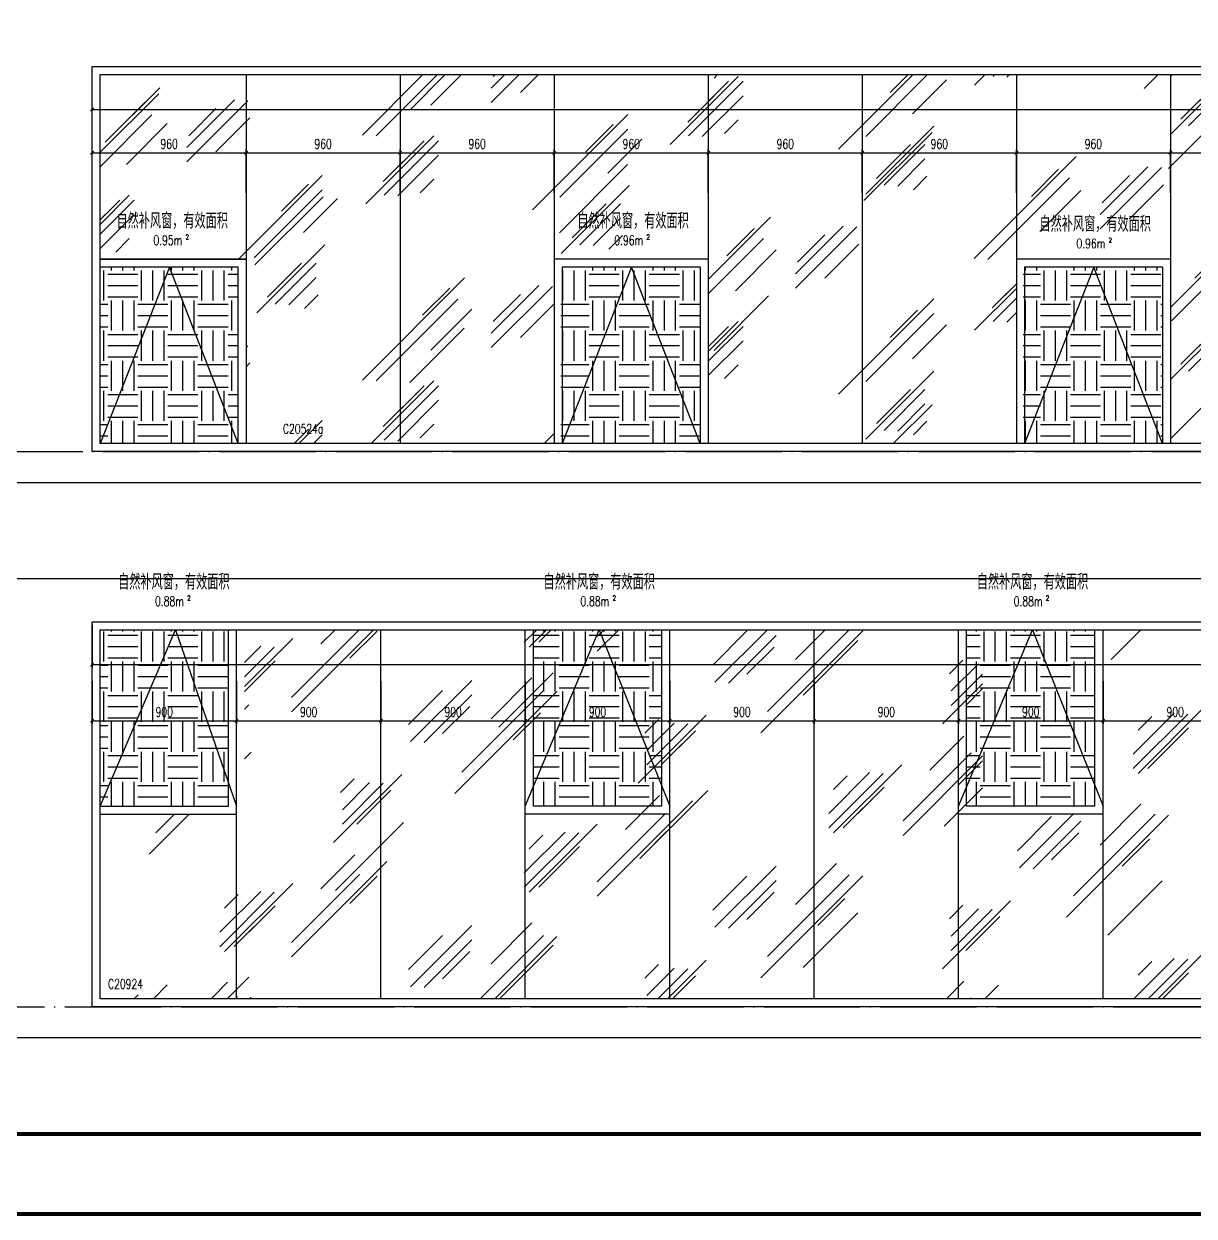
# Model space of a CAD drawing. Extents: x -4210259 to 293730, y -7499 to 868879.
# Drawn here: x -165335 to -158042, y 421208 to 428639 of the extents above; entities that cross this region are included whole.
import ezdxf
from ezdxf.enums import TextEntityAlignment as Align

# ---------------------------------------------------------------- set-up
doc = ezdxf.new("R2010")
doc.units = 0
doc.header["$LTSCALE"] = 1000
doc.header["$MEASUREMENT"] = 0
doc.linetypes.add('DOTE', pattern=[2.42, 2, -0.2, 0.02, -0.2])
doc.layers.get('Defpoints').update_dxf_attribs({"color": 210})
for name, color, linetype in [('0-cxFrame', 155, 'Continuous'), ('A-AXIS-DOTE', 14, 'DOTE'), ('A-CURTAIN', 134, 'Continuous'), ('A-LIN-V', 9, 'Continuous'), ('A-WINDOW', 140, 'Continuous'), ('A-门窗表显示尺寸', 160, 'Continuous'), ('SPACE', 7, 'Continuous'), ('SPACE_HATCH', 8, 'Continuous'), ('参考线', 8, 'Continuous')]:
    doc.layers.add(name, color=color, linetype=linetype)
doc.layers.add('0-cxText', color=131, linetype='Continuous', lineweight=25)
doc.layers.add('A-WALL-HATCH', color=8, linetype='Continuous', lineweight=13)
doc.layers.add('A-加建区域', color=47, linetype='Continuous', plot=False)
doc.styles.add('_TCH_SPACE', font='SIMPLEX', dxfattribs={"height": 5, "bigfont": 'GBCBIG'})
doc.styles.add('A-DIM_T3', font='SIMPLEX', dxfattribs={"width": 0.705882, "bigfont": 'GBCBIG'})
doc.styles.add('A-STANDARD', font='SIMPLEX', dxfattribs={"bigfont": 'GBCBIG'})
doc.styles.add('cx_tuming', font='')
doc.styles.add('cx_tuqian1', font='')
doc.styles.add('黑体', font='', dxfattribs={"height": 12})
doc.styles.get('cx_tuming').set_extended_font_data('SimHei')
doc.styles.get('cx_tuqian1').set_extended_font_data('SimSun')
doc.styles.get('黑体').set_extended_font_data('SimHei')
doc.dimstyles.new('A-DIM&&20', dxfattribs={"dimtxt": 59.5, "dimasz": 20, "dimexe": 20, "dimexo": 20, "dimgap": 25.25, "dimtad": 1, "dimdec": 0, "dimzin": 0, "dimdsep": 46, "dimtxsty": 'A-DIM_T3', "dimblk": 'ARCHTICK', "dimcen": 0.09, "dimclrt": 7, "dimazin": 2, "dimtfac": 1, "dimtdec": 0, "dimtix": 1, "dimtmove": 2, "dimatfit": 3, "dimfxl": 0, "dimtolj": 1, "dimtzin": 0, "dimarcsym": 0})
pattern_1 = [(0, (0, 0), (187.5, 187.5), [187.5, -187.5]), (0, (0, 70.31), (187.5, 187.5), [187.5, -187.5]), (0, (0, 140.62), (187.5, 187.5), [187.5, -187.5]), (90, (23.44, 164.06), (-187.5, 187.5), [187.5, -187.5]), (90, (93.75, 164.06), (-187.5, 187.5), [187.5, -187.5]), (90, (164.06, 164.06), (-187.5, 187.5), [187.5, -187.5])]

# ---------------------------------------------------------------- blocks, each defined once
blk = doc.blocks.new('TK22.A1 L(Dragon)')
at = {"layer": '0-cxFrame', "color": 7, "const_width": 0.5}
blk.add_lwpolyline([(0, 0), (-841, 0), (-841, 594), (0, 594)], close=True, dxfattribs=at)
at = {"layer": '0-cxFrame', "const_width": 0.5}
blk.add_lwpolyline([(-80, 10), (-821, 10), (-821, 584), (-80, 584)], close=True, dxfattribs=at)
at = {"style": '黑体', "flags": 4}
blk.add_attdef('图幅', text='', height=3.3, dxfattribs=at).set_placement((-40, 3), align=Align.RIGHT)
at = {"layer": '0-cxText', "flags": 4}
for tag, height, style, p in [('建设单位', 3.5, 'cx_tuming', (-45, 240)), ('项目名称', 3.5, 'cx_tuming', (-45, 210)), ('子项名称', 3.5, 'cx_tuming', (-45, 180)), ('工程编号', 3.3, 'cx_tuqian1', (-35, 165)), ('图名1', 3.5, 'cx_tuming', (-45, 87)), ('图名2', 3.5, 'cx_tuming', (-45, 79)), ('图名3', 3.5, 'cx_tuming', (-45, 71)), ('出图日期', 3.3, 'cx_tuqian1', (-39, 60)), ('专业', 3.3, 'cx_tuqian1', (-55, 52)), ('版次', 3.3, 'cx_tuqian1', (-20, 44)), ('图号', 3.3, 'cx_tuqian1', (-55, 44))]:
    blk.add_attdef(tag, text='', height=height, dxfattribs=dict(at, style=style)).set_placement(p, align=Align.MIDDLE)
at = {"layer": 'Defpoints', "color": 6, "flags": 4}
for tag, height, style, p in [('tufu', 3.3, '黑体', (-12, 12)), ('dwfname', 4, 'cx_tuqian1', (-80, 3))]:
    blk.add_attdef(tag, text='', height=height, dxfattribs=dict(at, style=style)).set_placement(p, align=Align.RIGHT)
blk = doc.blocks.new('_ArchTick')
at = {"color": 0, "linetype": 'ByBlock', "const_width": 0.4}
blk.add_lwpolyline([(-0.5, -0.5), (0.5, 0.5)], dxfattribs=at)
blk = doc.blocks.new('*D1271')
at = {"layer": 'A-门窗表显示尺寸', "color": 0, "lineweight": -2}
for p, q in [((161899.3, 519617.5), (161899.3, 519350)), ((182799.3, 519617.5), (182799.3, 519350)), ((161899.3, 519370), (182799.3, 519370))]:
    blk.add_line(p, q, dxfattribs=at)
at = {"layer": 'Defpoints', "color": 0}
for p in [(161899.3, 519637.5), (182799.3, 519637.5), (182799.3, 519370)]:
    blk.add_point(p, dxfattribs=at)
at = {"layer": 'A-门窗表显示尺寸', "color": 0, "lineweight": -2, "xscale": 20, "yscale": 20, "zscale": 20, "rotation": 180}
blk.add_blockref('_ArchTick', (161899.3, 519370), dxfattribs=at)
at = {"layer": 'A-门窗表显示尺寸', "color": 0, "lineweight": -2, "xscale": 20, "yscale": 20, "zscale": 20}
blk.add_blockref('_ArchTick', (182799.3, 519370), dxfattribs=at)
at = {"layer": 'A-门窗表显示尺寸', "color": 7, "insert": (172349.3, 519425), "char_height": 59.5, "attachment_point": 5, "style": 'A-DIM_T3'}
blk.add_mtext('\\A1;20900', dxfattribs=at)
blk = doc.blocks.new('*D1289')
at = {"layer": 'A-门窗表显示尺寸', "color": 0, "lineweight": -2}
for p, q in [((168199.3, 519267.5), (168199.3, 519000)), ((169099.3, 519267.5), (169099.3, 519000)), ((168199.3, 519020), (169099.3, 519020))]:
    blk.add_line(p, q, dxfattribs=at)
at = {"layer": 'Defpoints', "color": 0}
for p in [(168199.3, 519287.5), (169099.3, 519287.5), (169099.3, 519020)]:
    blk.add_point(p, dxfattribs=at)
at = {"layer": 'A-门窗表显示尺寸', "color": 0, "lineweight": -2, "xscale": 20, "yscale": 20, "zscale": 20, "rotation": 180}
blk.add_blockref('_ArchTick', (168199.3, 519020), dxfattribs=at)
at = {"layer": 'A-门窗表显示尺寸', "color": 0, "lineweight": -2, "xscale": 20, "yscale": 20, "zscale": 20}
blk.add_blockref('_ArchTick', (169099.3, 519020), dxfattribs=at)
at = {"layer": 'A-门窗表显示尺寸', "color": 7, "insert": (168649.3, 519075), "char_height": 59.5, "attachment_point": 5, "style": 'A-DIM_T3'}
blk.add_mtext('\\A1;900', dxfattribs=at)
blk = doc.blocks.new('*D1290')
at = {"layer": 'A-门窗表显示尺寸', "color": 0, "lineweight": -2}
for p, q in [((167299.3, 519267.5), (167299.3, 519000)), ((168199.3, 519267.5), (168199.3, 519000)), ((167299.3, 519020), (168199.3, 519020))]:
    blk.add_line(p, q, dxfattribs=at)
at = {"layer": 'Defpoints', "color": 0}
for p in [(167299.3, 519287.5), (168199.3, 519287.5), (168199.3, 519020)]:
    blk.add_point(p, dxfattribs=at)
at = {"layer": 'A-门窗表显示尺寸', "color": 0, "lineweight": -2, "xscale": 20, "yscale": 20, "zscale": 20, "rotation": 180}
blk.add_blockref('_ArchTick', (167299.3, 519020), dxfattribs=at)
at = {"layer": 'A-门窗表显示尺寸', "color": 0, "lineweight": -2, "xscale": 20, "yscale": 20, "zscale": 20}
blk.add_blockref('_ArchTick', (168199.3, 519020), dxfattribs=at)
at = {"layer": 'A-门窗表显示尺寸', "color": 7, "insert": (167749.3, 519075), "char_height": 59.5, "attachment_point": 5, "style": 'A-DIM_T3'}
blk.add_mtext('\\A1;900', dxfattribs=at)
blk = doc.blocks.new('*D1291')
at = {"layer": 'A-门窗表显示尺寸', "color": 0, "lineweight": -2}
for p, q in [((166399.3, 519267.5), (166399.3, 519000)), ((167299.3, 519267.5), (167299.3, 519000)), ((166399.3, 519020), (167299.3, 519020))]:
    blk.add_line(p, q, dxfattribs=at)
at = {"layer": 'Defpoints', "color": 0}
for p in [(166399.3, 519287.5), (167299.3, 519287.5), (167299.3, 519020)]:
    blk.add_point(p, dxfattribs=at)
at = {"layer": 'A-门窗表显示尺寸', "color": 0, "lineweight": -2, "xscale": 20, "yscale": 20, "zscale": 20, "rotation": 180}
blk.add_blockref('_ArchTick', (166399.3, 519020), dxfattribs=at)
at = {"layer": 'A-门窗表显示尺寸', "color": 0, "lineweight": -2, "xscale": 20, "yscale": 20, "zscale": 20}
blk.add_blockref('_ArchTick', (167299.3, 519020), dxfattribs=at)
at = {"layer": 'A-门窗表显示尺寸', "color": 7, "insert": (166849.3, 519075), "char_height": 59.5, "attachment_point": 5, "style": 'A-DIM_T3'}
blk.add_mtext('\\A1;900', dxfattribs=at)
blk = doc.blocks.new('*D1292')
at = {"layer": 'A-门窗表显示尺寸', "color": 0, "lineweight": -2}
for p, q in [((165499.3, 519267.5), (165499.3, 519000)), ((166399.3, 519267.5), (166399.3, 519000)), ((165499.3, 519020), (166399.3, 519020))]:
    blk.add_line(p, q, dxfattribs=at)
at = {"layer": 'Defpoints', "color": 0}
for p in [(165499.3, 519287.5), (166399.3, 519287.5), (166399.3, 519020)]:
    blk.add_point(p, dxfattribs=at)
at = {"layer": 'A-门窗表显示尺寸', "color": 0, "lineweight": -2, "xscale": 20, "yscale": 20, "zscale": 20, "rotation": 180}
blk.add_blockref('_ArchTick', (165499.3, 519020), dxfattribs=at)
at = {"layer": 'A-门窗表显示尺寸', "color": 0, "lineweight": -2, "xscale": 20, "yscale": 20, "zscale": 20}
blk.add_blockref('_ArchTick', (166399.3, 519020), dxfattribs=at)
at = {"layer": 'A-门窗表显示尺寸', "color": 7, "insert": (165949.3, 519075), "char_height": 59.5, "attachment_point": 5, "style": 'A-DIM_T3'}
blk.add_mtext('\\A1;900', dxfattribs=at)
blk = doc.blocks.new('*D1293')
at = {"layer": 'A-门窗表显示尺寸', "color": 0, "lineweight": -2}
for p, q in [((164599.3, 519267.5), (164599.3, 519000)), ((165499.3, 519267.5), (165499.3, 519000)), ((164599.3, 519020), (165499.3, 519020))]:
    blk.add_line(p, q, dxfattribs=at)
at = {"layer": 'Defpoints', "color": 0}
for p in [(164599.3, 519287.5), (165499.3, 519287.5), (165499.3, 519020)]:
    blk.add_point(p, dxfattribs=at)
at = {"layer": 'A-门窗表显示尺寸', "color": 0, "lineweight": -2, "xscale": 20, "yscale": 20, "zscale": 20, "rotation": 180}
blk.add_blockref('_ArchTick', (164599.3, 519020), dxfattribs=at)
at = {"layer": 'A-门窗表显示尺寸', "color": 0, "lineweight": -2, "xscale": 20, "yscale": 20, "zscale": 20}
blk.add_blockref('_ArchTick', (165499.3, 519020), dxfattribs=at)
at = {"layer": 'A-门窗表显示尺寸', "color": 7, "insert": (165049.3, 519075), "char_height": 59.5, "attachment_point": 5, "style": 'A-DIM_T3'}
blk.add_mtext('\\A1;900', dxfattribs=at)
blk = doc.blocks.new('*D1294')
at = {"layer": 'A-门窗表显示尺寸', "color": 0, "lineweight": -2}
for p, q in [((163699.3, 519267.5), (163699.3, 519000)), ((164599.3, 519267.5), (164599.3, 519000)), ((163699.3, 519020), (164599.3, 519020))]:
    blk.add_line(p, q, dxfattribs=at)
at = {"layer": 'Defpoints', "color": 0}
for p in [(163699.3, 519287.5), (164599.3, 519287.5), (164599.3, 519020)]:
    blk.add_point(p, dxfattribs=at)
at = {"layer": 'A-门窗表显示尺寸', "color": 0, "lineweight": -2, "xscale": 20, "yscale": 20, "zscale": 20, "rotation": 180}
blk.add_blockref('_ArchTick', (163699.3, 519020), dxfattribs=at)
at = {"layer": 'A-门窗表显示尺寸', "color": 0, "lineweight": -2, "xscale": 20, "yscale": 20, "zscale": 20}
blk.add_blockref('_ArchTick', (164599.3, 519020), dxfattribs=at)
at = {"layer": 'A-门窗表显示尺寸', "color": 7, "insert": (164149.3, 519075), "char_height": 59.5, "attachment_point": 5, "style": 'A-DIM_T3'}
blk.add_mtext('\\A1;900', dxfattribs=at)
blk = doc.blocks.new('*D1295')
at = {"layer": 'A-门窗表显示尺寸', "color": 0, "lineweight": -2}
for p, q in [((162799.3, 519267.5), (162799.3, 519000)), ((163699.3, 519267.5), (163699.3, 519000)), ((162799.3, 519020), (163699.3, 519020))]:
    blk.add_line(p, q, dxfattribs=at)
at = {"layer": 'Defpoints', "color": 0}
for p in [(162799.3, 519287.5), (163699.3, 519287.5), (163699.3, 519020)]:
    blk.add_point(p, dxfattribs=at)
at = {"layer": 'A-门窗表显示尺寸', "color": 0, "lineweight": -2, "xscale": 20, "yscale": 20, "zscale": 20, "rotation": 180}
blk.add_blockref('_ArchTick', (162799.3, 519020), dxfattribs=at)
at = {"layer": 'A-门窗表显示尺寸', "color": 0, "lineweight": -2, "xscale": 20, "yscale": 20, "zscale": 20}
blk.add_blockref('_ArchTick', (163699.3, 519020), dxfattribs=at)
at = {"layer": 'A-门窗表显示尺寸', "color": 7, "insert": (163249.3, 519075), "char_height": 59.5, "attachment_point": 5, "style": 'A-DIM_T3'}
blk.add_mtext('\\A1;900', dxfattribs=at)
blk = doc.blocks.new('*D1296')
at = {"layer": 'A-门窗表显示尺寸', "color": 0, "lineweight": -2}
for p, q in [((161899.3, 519267.5), (161899.3, 519000)), ((162799.3, 519267.5), (162799.3, 519000)), ((161899.3, 519020), (162799.3, 519020))]:
    blk.add_line(p, q, dxfattribs=at)
at = {"layer": 'Defpoints', "color": 0}
for p in [(161899.3, 519287.5), (162799.3, 519287.5), (162799.3, 519020)]:
    blk.add_point(p, dxfattribs=at)
at = {"layer": 'A-门窗表显示尺寸', "color": 0, "lineweight": -2, "xscale": 20, "yscale": 20, "zscale": 20, "rotation": 180}
blk.add_blockref('_ArchTick', (161899.3, 519020), dxfattribs=at)
at = {"layer": 'A-门窗表显示尺寸', "color": 0, "lineweight": -2, "xscale": 20, "yscale": 20, "zscale": 20}
blk.add_blockref('_ArchTick', (162799.3, 519020), dxfattribs=at)
at = {"layer": 'A-门窗表显示尺寸', "color": 7, "insert": (162349.3, 519075), "char_height": 59.5, "attachment_point": 5, "style": 'A-DIM_T3'}
blk.add_mtext('\\A1;900', dxfattribs=at)
blk = doc.blocks.new('*D1408')
at = {"layer": 'A-门窗表显示尺寸', "color": 0, "lineweight": -2}
for p, q in [((88599.3, 519122.5), (88599.3, 519390)), ((88599.3, 519370), (109099.3, 519370)), ((109099.3, 519122.5), (109099.3, 519390))]:
    blk.add_line(p, q, dxfattribs=at)
at = {"layer": 'Defpoints', "color": 0}
for p in [(109099.3, 519370), (88599.3, 519102.5), (109099.3, 519102.5)]:
    blk.add_point(p, dxfattribs=at)
at = {"layer": 'A-门窗表显示尺寸', "color": 0, "lineweight": -2, "xscale": 20, "yscale": 20, "zscale": 20, "rotation": 180}
blk.add_blockref('_ArchTick', (88599.3, 519370), dxfattribs=at)
at = {"layer": 'A-门窗表显示尺寸', "color": 0, "lineweight": -2, "xscale": 20, "yscale": 20, "zscale": 20}
blk.add_blockref('_ArchTick', (109099.3, 519370), dxfattribs=at)
at = {"layer": 'A-门窗表显示尺寸', "color": 7, "insert": (98849.3, 519425), "char_height": 59.5, "attachment_point": 5, "style": 'A-DIM_T3'}
blk.add_mtext('\\A1;20500', dxfattribs=at)
blk = doc.blocks.new('*D1423')
at = {"layer": 'A-门窗表显示尺寸', "color": 0, "lineweight": -2}
for p, q in [((95319.3, 518850), (95319.3, 519120)), ((95319.3, 519100), (96279.3, 519100)), ((96279.3, 518850), (96279.3, 519120))]:
    blk.add_line(p, q, dxfattribs=at)
at = {"layer": 'Defpoints', "color": 0}
for p in [(96279.3, 519100), (95319.3, 518830), (96279.3, 518830)]:
    blk.add_point(p, dxfattribs=at)
at = {"layer": 'A-门窗表显示尺寸', "color": 0, "lineweight": -2, "xscale": 20, "yscale": 20, "zscale": 20, "rotation": 180}
blk.add_blockref('_ArchTick', (95319.3, 519100), dxfattribs=at)
at = {"layer": 'A-门窗表显示尺寸', "color": 0, "lineweight": -2, "xscale": 20, "yscale": 20, "zscale": 20}
blk.add_blockref('_ArchTick', (96279.3, 519100), dxfattribs=at)
at = {"layer": 'A-门窗表显示尺寸', "color": 7, "insert": (95799.3, 519155), "char_height": 59.5, "attachment_point": 5, "style": 'A-DIM_T3'}
blk.add_mtext('\\A1;960', dxfattribs=at)
blk = doc.blocks.new('*D1424')
at = {"layer": 'A-门窗表显示尺寸', "color": 0, "lineweight": -2}
for p, q in [((94359.3, 518850), (94359.3, 519120)), ((94359.3, 519100), (95319.3, 519100)), ((95319.3, 518850), (95319.3, 519120))]:
    blk.add_line(p, q, dxfattribs=at)
at = {"layer": 'Defpoints', "color": 0}
for p in [(95319.3, 519100), (94359.3, 518830), (95319.3, 518830)]:
    blk.add_point(p, dxfattribs=at)
at = {"layer": 'A-门窗表显示尺寸', "color": 0, "lineweight": -2, "xscale": 20, "yscale": 20, "zscale": 20, "rotation": 180}
blk.add_blockref('_ArchTick', (94359.3, 519100), dxfattribs=at)
at = {"layer": 'A-门窗表显示尺寸', "color": 0, "lineweight": -2, "xscale": 20, "yscale": 20, "zscale": 20}
blk.add_blockref('_ArchTick', (95319.3, 519100), dxfattribs=at)
at = {"layer": 'A-门窗表显示尺寸', "color": 7, "insert": (94839.3, 519155), "char_height": 59.5, "attachment_point": 5, "style": 'A-DIM_T3'}
blk.add_mtext('\\A1;960', dxfattribs=at)
blk = doc.blocks.new('*D1425')
at = {"layer": 'A-门窗表显示尺寸', "color": 0, "lineweight": -2}
for p, q in [((93399.3, 518850), (93399.3, 519120)), ((93399.3, 519100), (94359.3, 519100)), ((94359.3, 518850), (94359.3, 519120))]:
    blk.add_line(p, q, dxfattribs=at)
at = {"layer": 'Defpoints', "color": 0}
for p in [(94359.3, 519100), (93399.3, 518830), (94359.3, 518830)]:
    blk.add_point(p, dxfattribs=at)
at = {"layer": 'A-门窗表显示尺寸', "color": 0, "lineweight": -2, "xscale": 20, "yscale": 20, "zscale": 20, "rotation": 180}
blk.add_blockref('_ArchTick', (93399.3, 519100), dxfattribs=at)
at = {"layer": 'A-门窗表显示尺寸', "color": 0, "lineweight": -2, "xscale": 20, "yscale": 20, "zscale": 20}
blk.add_blockref('_ArchTick', (94359.3, 519100), dxfattribs=at)
at = {"layer": 'A-门窗表显示尺寸', "color": 7, "insert": (93879.3, 519155), "char_height": 59.5, "attachment_point": 5, "style": 'A-DIM_T3'}
blk.add_mtext('\\A1;960', dxfattribs=at)
blk = doc.blocks.new('*D1426')
at = {"layer": 'A-门窗表显示尺寸', "color": 0, "lineweight": -2}
for p, q in [((92439.3, 518850), (92439.3, 519120)), ((92439.3, 519100), (93399.3, 519100)), ((93399.3, 518850), (93399.3, 519120))]:
    blk.add_line(p, q, dxfattribs=at)
at = {"layer": 'Defpoints', "color": 0}
for p in [(93399.3, 519100), (92439.3, 518830), (93399.3, 518830)]:
    blk.add_point(p, dxfattribs=at)
at = {"layer": 'A-门窗表显示尺寸', "color": 0, "lineweight": -2, "xscale": 20, "yscale": 20, "zscale": 20, "rotation": 180}
blk.add_blockref('_ArchTick', (92439.3, 519100), dxfattribs=at)
at = {"layer": 'A-门窗表显示尺寸', "color": 0, "lineweight": -2, "xscale": 20, "yscale": 20, "zscale": 20}
blk.add_blockref('_ArchTick', (93399.3, 519100), dxfattribs=at)
at = {"layer": 'A-门窗表显示尺寸', "color": 7, "insert": (92919.3, 519155), "char_height": 59.5, "attachment_point": 5, "style": 'A-DIM_T3'}
blk.add_mtext('\\A1;960', dxfattribs=at)
blk = doc.blocks.new('*D1427')
at = {"layer": 'A-门窗表显示尺寸', "color": 0, "lineweight": -2}
for p, q in [((91479.3, 518850), (91479.3, 519120)), ((91479.3, 519100), (92439.3, 519100)), ((92439.3, 518850), (92439.3, 519120))]:
    blk.add_line(p, q, dxfattribs=at)
at = {"layer": 'Defpoints', "color": 0}
for p in [(92439.3, 519100), (91479.3, 518830), (92439.3, 518830)]:
    blk.add_point(p, dxfattribs=at)
at = {"layer": 'A-门窗表显示尺寸', "color": 0, "lineweight": -2, "xscale": 20, "yscale": 20, "zscale": 20, "rotation": 180}
blk.add_blockref('_ArchTick', (91479.3, 519100), dxfattribs=at)
at = {"layer": 'A-门窗表显示尺寸', "color": 0, "lineweight": -2, "xscale": 20, "yscale": 20, "zscale": 20}
blk.add_blockref('_ArchTick', (92439.3, 519100), dxfattribs=at)
at = {"layer": 'A-门窗表显示尺寸', "color": 7, "insert": (91959.3, 519155), "char_height": 59.5, "attachment_point": 5, "style": 'A-DIM_T3'}
blk.add_mtext('\\A1;960', dxfattribs=at)
blk = doc.blocks.new('*D1428')
at = {"layer": 'A-门窗表显示尺寸', "color": 0, "lineweight": -2}
for p, q in [((90519.3, 518850), (90519.3, 519120)), ((90519.3, 519100), (91479.3, 519100)), ((91479.3, 518850), (91479.3, 519120))]:
    blk.add_line(p, q, dxfattribs=at)
at = {"layer": 'Defpoints', "color": 0}
for p in [(91479.3, 519100), (90519.3, 518830), (91479.3, 518830)]:
    blk.add_point(p, dxfattribs=at)
at = {"layer": 'A-门窗表显示尺寸', "color": 0, "lineweight": -2, "xscale": 20, "yscale": 20, "zscale": 20, "rotation": 180}
blk.add_blockref('_ArchTick', (90519.3, 519100), dxfattribs=at)
at = {"layer": 'A-门窗表显示尺寸', "color": 0, "lineweight": -2, "xscale": 20, "yscale": 20, "zscale": 20}
blk.add_blockref('_ArchTick', (91479.3, 519100), dxfattribs=at)
at = {"layer": 'A-门窗表显示尺寸', "color": 7, "insert": (90999.3, 519155), "char_height": 59.5, "attachment_point": 5, "style": 'A-DIM_T3'}
blk.add_mtext('\\A1;960', dxfattribs=at)
blk = doc.blocks.new('*D1429')
at = {"layer": 'A-门窗表显示尺寸', "color": 0, "lineweight": -2}
for p, q in [((89559.3, 518850), (89559.3, 519120)), ((89559.3, 519100), (90519.3, 519100)), ((90519.3, 518850), (90519.3, 519120))]:
    blk.add_line(p, q, dxfattribs=at)
at = {"layer": 'Defpoints', "color": 0}
for p in [(90519.3, 519100), (89559.3, 518830), (90519.3, 518830)]:
    blk.add_point(p, dxfattribs=at)
at = {"layer": 'A-门窗表显示尺寸', "color": 0, "lineweight": -2, "xscale": 20, "yscale": 20, "zscale": 20, "rotation": 180}
blk.add_blockref('_ArchTick', (89559.3, 519100), dxfattribs=at)
at = {"layer": 'A-门窗表显示尺寸', "color": 0, "lineweight": -2, "xscale": 20, "yscale": 20, "zscale": 20}
blk.add_blockref('_ArchTick', (90519.3, 519100), dxfattribs=at)
at = {"layer": 'A-门窗表显示尺寸', "color": 7, "insert": (90039.3, 519155), "char_height": 59.5, "attachment_point": 5, "style": 'A-DIM_T3'}
blk.add_mtext('\\A1;960', dxfattribs=at)
blk = doc.blocks.new('*D1430')
at = {"layer": 'A-门窗表显示尺寸', "color": 0, "lineweight": -2}
for p, q in [((88599.3, 518850), (88599.3, 519120)), ((88599.3, 519100), (89559.3, 519100)), ((89559.3, 518850), (89559.3, 519120))]:
    blk.add_line(p, q, dxfattribs=at)
at = {"layer": 'Defpoints', "color": 0}
for p in [(89559.3, 519100), (88599.3, 518830), (89559.3, 518830)]:
    blk.add_point(p, dxfattribs=at)
at = {"layer": 'A-门窗表显示尺寸', "color": 0, "lineweight": -2, "xscale": 20, "yscale": 20, "zscale": 20, "rotation": 180}
blk.add_blockref('_ArchTick', (88599.3, 519100), dxfattribs=at)
at = {"layer": 'A-门窗表显示尺寸', "color": 0, "lineweight": -2, "xscale": 20, "yscale": 20, "zscale": 20}
blk.add_blockref('_ArchTick', (89559.3, 519100), dxfattribs=at)
at = {"layer": 'A-门窗表显示尺寸', "color": 7, "insert": (89079.3, 519155), "char_height": 59.5, "attachment_point": 5, "style": 'A-DIM_T3'}
blk.add_mtext('\\A1;960', dxfattribs=at)
blk = doc.blocks.new('C21024-M')
at = {"layer": 'SPACE', "color": 1, "style": '_TCH_SPACE'}
for p in [(162061.7, 519837.5), (164712.5, 519837.5), (164712.5, 519837.5), (167412.5, 519837.5), (167412.5, 519837.5)]:
    blk.add_text('自然补风窗，有效面积', height=96.45, dxfattribs=at).set_placement(p)
at = {"layer": 'SPACE', "color": 1, "style": '_TCH_SPACE', "width": 0.705882}
for s, height, p in [('0.88m', 59.5, (162291.9, 519735.1)), ('2', 29.8, (162491.9, 519770.1)), ('0.88m', 59.5, (164942.7, 519735.1)), ('0.88m', 59.5, (164942.7, 519735.1)), ('2', 29.8, (165142.7, 519770.1)), ('2', 29.8, (165142.7, 519770.1)), ('0.88m', 59.5, (167642.7, 519735.1)), ('0.88m', 59.5, (167642.7, 519735.1)), ('2', 29.8, (167842.7, 519770.1)), ('2', 29.8, (167842.7, 519770.1))]:
    blk.add_text(s, height=height, dxfattribs=at).set_placement(p)
blk.add_wipeout([(161899.3, 517237.5), (182799.3, 517237.5), (182799.3, 519637.5), (161899.3, 519637.5)]).dxf.layer = '参考线'
at = {"layer": 'A-WALL-HATCH'}
h = blk.add_hatch(dxfattribs=at)
h.set_pattern_fill('玻璃2', color=256, scale=100, angle=180)
h.set_pattern_definition([(45, (1568211.1, 60), (0, 1527.35065), [600, -360, 600, -360, 240, -523.2816]), (45, (1568181.1, 90), (0, 1527.35065), [480, -600, 360, -360, 420, -463.2816]), (45, (1568181.1, 180), (0, 1527.35065), [360, -720, 240, -360, 540, -463.2816]), (45, (1568271.1, 90), (0, 1527.35065), [360, -720, 300, -1303.2815]), (45, (1568361.1, 180), (0, 1527.35065), [180, -900, 120, -1483.2815]), (45, (1568211.1, 330), (0, 1527.35065), [120, -900, 120, -480, 300, -763.2816]), (45, (1568751.1, 240), (0, 1527.35065), [600, -900, 720, -475.2816]), (45, (1568751.1, 150), (0, 1527.35065), [840, -600, 900, -355.2816]), (45, (1568901.1, 270), (0, -1697.0563), [600, -840, 480, -763.2816]), (45, (1568811.1, 450), (0, 1527.35065), [300, -1200, 360, -823.2816]), (45, (1568991.1, 360), (0, 1527.35065), [240, -1200, 240, -1003.2815])])
h.paths.add_polyline_path([(182749.3, 517287.5), (161949.3, 517287.5), (161949.3, 518437.5), (162849.3, 518437.5), (162849.3, 519587.5), (167449.3, 519587.5), (167449.3, 518437.5), (168249.3, 518437.5), (168249.3, 519587.5), (171949.3, 519587.5), (171949.3, 518437.5), (172749.3, 518437.5), (172749.3, 519587.5), (176449.3, 519587.5), (176449.3, 518437.5), (177249.3, 518437.5), (177249.3, 519587.5), (181849.3, 519587.5), (181849.3, 518437.5), (182749.3, 518437.5)])
at = {"layer": 'SPACE_HATCH'}
h = blk.add_hatch(dxfattribs=at)
h.set_pattern_fill('土壤', color=1, scale=50, style=0)
h.set_pattern_definition(pattern_1)
h.paths.add_polyline_path([(161949.3, 518487.5), (162749.3, 518487.5), (162749.3, 519587.5), (161949.3, 519587.5)])
h = blk.add_hatch(dxfattribs=at)
h.set_pattern_fill('土壤', color=1, scale=50, style=0)
h.set_pattern_definition(pattern_1)
h.paths.add_polyline_path([(165449.3, 518487.5), (164649.3, 518487.5), (164649.3, 519587.5), (165449.3, 519587.5)])
h = blk.add_hatch(dxfattribs=at)
h.set_pattern_fill('土壤', color=1, scale=50, style=0)
h.set_pattern_definition(pattern_1)
h.paths.add_polyline_path([(165449.3, 518487.5), (164649.3, 518487.5), (164649.3, 519587.5), (165449.3, 519587.5)])
h = blk.add_hatch(dxfattribs=at)
h.set_pattern_fill('土壤', color=1, scale=50, style=0)
h.set_pattern_definition(pattern_1)
h.paths.add_polyline_path([(168149.3, 518487.5), (167349.3, 518487.5), (167349.3, 519587.5), (168149.3, 519587.5)])
h = blk.add_hatch(dxfattribs=at)
h.set_pattern_fill('土壤', color=1, scale=50, style=0)
h.set_pattern_definition(pattern_1)
h.paths.add_polyline_path([(168149.3, 518487.5), (167349.3, 518487.5), (167349.3, 519587.5), (168149.3, 519587.5)])
at = {"layer": 'A-WINDOW'}
for p, q in [((162749.3, 518487.5), (162749.3, 519587.5)), ((162799.3, 517287.5), (162799.3, 519587.5)), ((163699.3, 517287.5), (163699.3, 519587.5)), ((164599.3, 517287.5), (164599.3, 519587.5)), ((164649.3, 518487.5), (164649.3, 519587.5)), ((165449.3, 518487.5), (165449.3, 519587.5)), ((165499.3, 517287.5), (165499.3, 519587.5)), ((166399.3, 517287.5), (166399.3, 519587.5)), ((167299.3, 517287.5), (167299.3, 519587.5)), ((167349.3, 518487.5), (167349.3, 519587.5)), ((168149.3, 518487.5), (168149.3, 519587.5)), ((168199.3, 517287.5), (168199.3, 519587.5)), ((161949.3, 518487.5), (162749.3, 518487.5)), ((165449.3, 518487.5), (164649.3, 518487.5)), ((168149.3, 518487.5), (167349.3, 518487.5)), ((161949.3, 518437.5), (162799.3, 518437.5)), ((165499.3, 518437.5), (164599.3, 518437.5)), ((168199.3, 518437.5), (167299.3, 518437.5))]:
    blk.add_line(p, q, dxfattribs=at)
for points in [[(182799.3, 517237.5), (161899.3, 517237.5), (161899.3, 519637.5), (182799.3, 519637.5)], [(182749.3, 517287.5), (161949.3, 517287.5), (161949.3, 519587.5), (182749.3, 519587.5)]]:
    blk.add_lwpolyline(points, close=True, dxfattribs=at)
for points in [[(161949.3, 518487.5), (162420, 519587.5), (162799.3, 518487.5)], [(164599.3, 518487.5), (165060, 519587.5), (165499.3, 518487.5)], [(167299.3, 518487.5), (167760, 519587.5), (168199.3, 518487.5)]]:
    blk.add_lwpolyline(points, dxfattribs=at)
at = {"layer": 'A-门窗表显示尺寸', "color": 3, "style": 'A-STANDARD', "width": 0.705882}
blk.add_text('C20924', height=59.5, dxfattribs=at).set_placement((161998.9, 517350))
at = {"layer": 'A-门窗表显示尺寸'}
for p1, p2, picture, middle in [((161899.3, 519637.5), (182799.3, 519637.5), '*D1271', (172349.3, 519425)), ((161899.3, 519287.5), (162799.3, 519287.5), '*D1296', (162349.3, 519075)), ((162799.3, 519287.5), (163699.3, 519287.5), '*D1295', (163249.3, 519075)), ((163699.3, 519287.5), (164599.3, 519287.5), '*D1294', (164149.3, 519075)), ((164599.3, 519287.5), (165499.3, 519287.5), '*D1293', (165049.3, 519075)), ((165499.3, 519287.5), (166399.3, 519287.5), '*D1292', (165949.3, 519075)), ((166399.3, 519287.5), (167299.3, 519287.5), '*D1291', (166849.3, 519075)), ((167299.3, 519287.5), (168199.3, 519287.5), '*D1290', (167749.3, 519075)), ((168199.3, 519287.5), (169099.3, 519287.5), '*D1289', (168649.3, 519075))]:
    dim = blk.add_aligned_dim(p1=p1, p2=p2, distance=-267.5, dimstyle='A-DIM&&20', dxfattribs=at)
    dim.commit()
    dim.dimension.update_dxf_attribs({"geometry": picture, "text_midpoint": middle})
blk = doc.blocks.new('ber5465')
blk.add_wipeout([(88599.3, 517237.5), (109099.3, 517237.5), (109099.3, 519637.5), (88599.3, 519637.5)]).dxf.layer = '参考线'
at = {"layer": 'A-WALL-HATCH'}
h = blk.add_hatch(dxfattribs=at)
h.set_pattern_fill('玻璃2', color=256, scale=100, angle=180)
h.set_pattern_definition([(225, (298278.7, -10610), (-2e-13, -1527.3506), [600, -360, 600, -360, 240, -523.2816]), (225, (298308.7, -10640), (-2e-13, -1527.3506), [480, -600, 360, -360, 420, -463.2816]), (225, (298308.7, -10730), (-2e-13, -1527.3506), [360, -720, 240, -360, 540, -463.2816]), (225, (298218.7, -10640), (-2e-13, -1527.3506), [360, -720, 300, -1303.2815]), (225, (298128.7, -10730), (-2e-13, -1527.3506), [180, -900, 120, -1483.2815]), (225, (298278.7, -10880), (-2e-13, -1527.3506), [120, -900, 120, -480, 300, -763.2816]), (225, (297738.7, -10790), (-2e-13, -1527.3506), [600, -900, 720, -475.2816]), (225, (297738.7, -10700), (-2e-13, -1527.3506), [840, -600, 900, -355.2816]), (225, (297588.7, -10820), (2e-13, 1697.0563), [600, -840, 480, -763.2816]), (225, (297678.7, -11000), (-2e-13, -1527.3506), [300, -1200, 360, -823.2816]), (225, (297498.7, -10910), (-2e-13, -1527.3506), [240, -1200, 240, -1003.2815])])
h.paths.add_polyline_path([(108139.3, 518437.5), (109049.3, 518437.5), (109049.3, 519587.5), (88649.3, 519587.5), (88649.3, 518437.5), (89559.3, 518437.5), (89559.3, 517287.5), (91479.3, 517287.5), (91479.3, 518437.5), (92439.3, 518437.5), (92439.3, 517287.5), (94359.3, 517287.5), (94359.3, 518437.5), (95319.3, 518437.5), (95319.3, 517287.5), (98199.3, 517287.5), (98199.3, 518437.5), (99499.3, 518437.5), (99499.3, 517287.5), (102379.3, 517287.5), (102379.3, 518437.5), (103339.3, 518437.5), (103339.3, 517287.5), (105259.3, 517287.5), (105259.3, 518437.5), (106219.3, 518437.5), (106219.3, 517287.5), (108139.3, 517287.5)])
at = {"layer": 'SPACE_HATCH'}
h = blk.add_hatch(dxfattribs=at)
h.set_pattern_fill('土壤', color=256, scale=50, style=0)
h.set_pattern_definition(pattern_1)
h.paths.add_polyline_path([(88649.3, 518387.5), (89509.3, 518387.5), (89509.3, 517287.5), (88649.3, 517287.5)])
h = blk.add_hatch(dxfattribs=at)
h.set_pattern_fill('土壤', color=256, scale=50, style=0)
h.set_pattern_definition(pattern_1)
h.paths.add_polyline_path([(91521.2, 518387.5), (92389.3, 518387.5), (92389.3, 517287.5), (91521.2, 517287.5)])
h = blk.add_hatch(dxfattribs=at)
h.set_pattern_fill('土壤', color=256, scale=50, style=0)
h.set_pattern_definition(pattern_1)
h.paths.add_polyline_path([(94401.2, 518387.5), (95269.3, 518387.5), (95269.3, 517287.5), (94401.2, 517287.5)])
at = {"layer": 'A-WINDOW'}
for p, q in [((88599.3, 517287.5), (88599.3, 519587.5)), ((89559.3, 519587.5), (89559.3, 517287.5)), ((90519.3, 519587.5), (90519.3, 517287.5)), ((91479.3, 519587.5), (91479.3, 517287.5)), ((92439.3, 519587.5), (92439.3, 517287.5)), ((93399.3, 519587.5), (93399.3, 517287.5)), ((94359.3, 519587.5), (94359.3, 517287.5)), ((95319.3, 519587.5), (95319.3, 517287.5)), ((89559.3, 518437.5), (88649.3, 518437.5)), ((88649.3, 518437.5), (89559.3, 518437.5)), ((92439.3, 518437.5), (91479.3, 518437.5)), ((95319.3, 518437.5), (94359.3, 518437.5)), ((89509.3, 518387.5), (88649.3, 518387.5)), ((89509.3, 517287.5), (89509.3, 518387.5)), ((92389.3, 518387.5), (91529.3, 518387.5)), ((91529.3, 518387.5), (91529.3, 517287.5)), ((92389.3, 518387.5), (92389.3, 517287.5)), ((95269.3, 518387.5), (94409.3, 518387.5)), ((94409.3, 518387.5), (94409.3, 517287.5)), ((95269.3, 518387.5), (95269.3, 517287.5))]:
    blk.add_line(p, q, dxfattribs=at)
for points in [[(109099.3, 517237.5), (88599.3, 517237.5), (88599.3, 519637.5), (109099.3, 519637.5)], [(109049.3, 517287.5), (88649.3, 517287.5), (88649.3, 519587.5), (109049.3, 519587.5)]]:
    blk.add_lwpolyline(points, close=True, dxfattribs=at)
for points in [[(89509.3, 517287.5), (89081.8, 518387.5), (88649.3, 517287.5)], [(92389.3, 517287.5), (91961.8, 518387.5), (91529.3, 517287.5)], [(95269.3, 517287.5), (94841.8, 518387.5), (94409.3, 517287.5)]]:
    blk.add_lwpolyline(points, dxfattribs=at)
at = {"layer": 'A-加建区域', "style": '_TCH_SPACE'}
for p in [(88751.7, 518627.5), (91623.5, 518627.5), (94503.5, 518607.5)]:
    blk.add_text('自然补风窗，有效面积', height=96.45, dxfattribs=at).set_placement(p)
at = {"layer": 'A-加建区域', "style": '_TCH_SPACE', "width": 0.705882}
for s, height, p in [('0.95m', 59.5, (88981.9, 518525.1)), ('2', 29.8, (89181.9, 518560.1)), ('0.96m', 59.5, (91853.8, 518525.1)), ('2', 29.8, (92053.8, 518560.1)), ('0.96m', 59.5, (94733.8, 518505.1)), ('2', 29.8, (94933.8, 518540.1))]:
    blk.add_text(s, height=height, dxfattribs=at).set_placement(p)
at = {"layer": 'A-门窗表显示尺寸', "color": 1, "style": 'A-STANDARD', "width": 0.705882}
blk.add_text('C20524a', height=59.5, dxfattribs=at).set_placement((89788.9, 517350))
at = {"layer": 'A-门窗表显示尺寸'}
for p1, p2, distance, picture, middle in [((88599.3, 519102.5), (109099.3, 519102.5), 267.5, '*D1408', (98849.3, 519425)), ((88599.3, 518830), (89559.3, 518830), 270, '*D1430', (89079.3, 519155)), ((89559.3, 518830), (90519.3, 518830), 270, '*D1429', (90039.3, 519155)), ((90519.3, 518830), (91479.3, 518830), 270, '*D1428', (90999.3, 519155)), ((91479.3, 518830), (92439.3, 518830), 270, '*D1427', (91959.3, 519155)), ((92439.3, 518830), (93399.3, 518830), 270, '*D1426', (92919.3, 519155)), ((93399.3, 518830), (94359.3, 518830), 270, '*D1425', (93879.3, 519155)), ((94359.3, 518830), (95319.3, 518830), 270, '*D1424', (94839.3, 519155)), ((95319.3, 518830), (96279.3, 518830), 270, '*D1423', (95799.3, 519155))]:
    dim = blk.add_aligned_dim(p1=p1, p2=p2, distance=distance, dimstyle='A-DIM&&20', dxfattribs=at)
    dim.commit()
    dim.dimension.update_dxf_attribs({"geometry": picture, "text_midpoint": middle})

msp = doc.modelspace()

# ---------------------------------------------------------------- linework, layer by layer
at = {"layer": 'A-AXIS-DOTE', "linetype": 'DOTE', "ltscale": 0.3}
msp.add_line((-179600, 422512.6), (-142550, 422512.6), dxfattribs=at)
at = {"layer": 'A-CURTAIN'}
for p, q in [((-167020, 425780), (-142550, 425780)), ((-179600, 422320), (-142550, 422320)), ((-142550, 421720), (-179600, 421720))]:
    msp.add_line(p, q, dxfattribs=at)

# ---------------------------------------------------------------- block references
at = {"layer": '0-cxFrame', "xscale": 50, "yscale": 50, "zscale": 50}
msp.add_blockref('TK22.A1 L(Dragon)', (-138550, 421220), dxfattribs=at)

# ---------------------------------------------------------------- next in the draw order: block references
at = {"layer": 'A-LIN-V'}
for name, p in [('ber5465', (-253509.3, -91264.9)), ('C21024-M', (-326809.3, -94724.9))]:
    msp.add_blockref(name, p, dxfattribs=at)

# ---------------------------------------------------------------- next in the draw order: linework, layer by layer
at = {"layer": 'A-AXIS-DOTE', "linetype": 'DOTE', "ltscale": 0.3}
msp.add_line((-167020, 425972.6), (-142550, 425972.6), dxfattribs=at)
at = {"layer": 'A-CURTAIN'}
msp.add_line((-142550, 425180), (-167020, 425180), dxfattribs=at)

doc.saveas('drawing.dxf')
